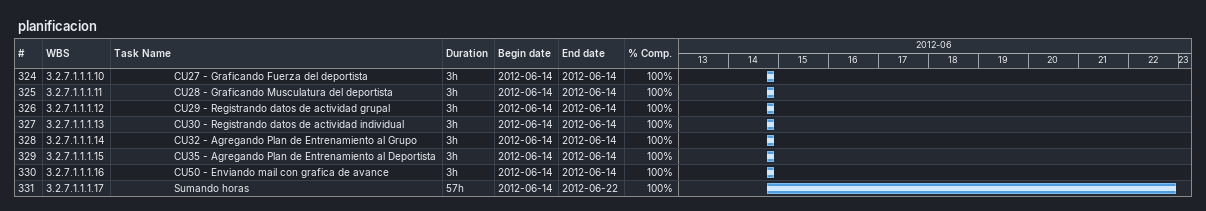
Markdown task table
planificacion

| ID | WBS | Task | Duration | Start | Finish | % complete |
|---|---|---|---|---|---|---|
| 324 | 3.2.7.1.1.1.10 | CU27 - Graficando Fuerza del deportista | 3h | 2012-06-14 | 2012-06-14 | 100 |
| 325 | 3.2.7.1.1.1.11 | CU28 - Graficando Musculatura del deportista | 3h | 2012-06-14 | 2012-06-14 | 100 |
| 326 | 3.2.7.1.1.1.12 | CU29 - Registrando datos de actividad grupal | 3h | 2012-06-14 | 2012-06-14 | 100 |
| 327 | 3.2.7.1.1.1.13 | CU30 - Registrando datos de actividad individual | 3h | 2012-06-14 | 2012-06-14 | 100 |
| 328 | 3.2.7.1.1.1.14 | CU32 - Agregando Plan de Entrenamiento al Grupo | 3h | 2012-06-14 | 2012-06-14 | 100 |
| 329 | 3.2.7.1.1.1.15 | CU35 - Agregando Plan de Entrenamiento al Deportista | 3h | 2012-06-14 | 2012-06-14 | 100 |
| 330 | 3.2.7.1.1.1.16 | CU50 - Enviando mail con grafica de avance | 3h | 2012-06-14 | 2012-06-14 | 100 |
| 331 | 3.2.7.1.1.1.17 | Sumando horas | 57h | 2012-06-14 | 2012-06-22 | 100 |
